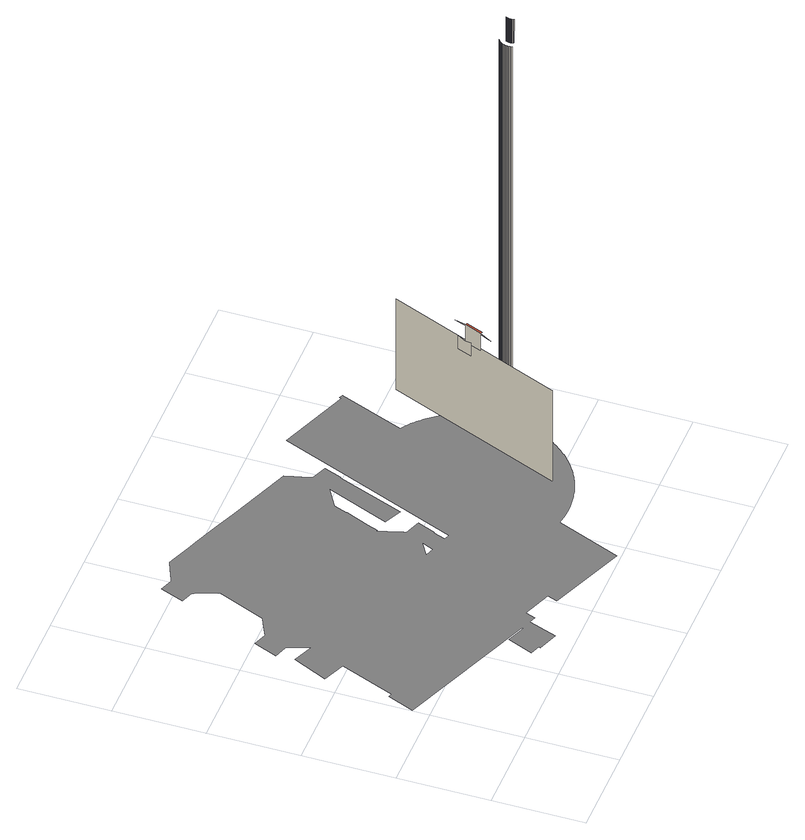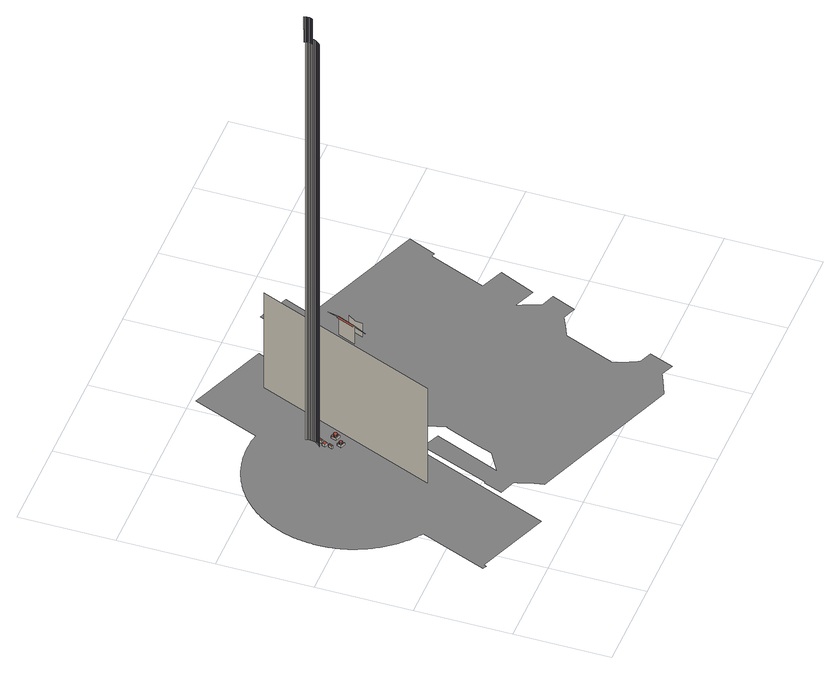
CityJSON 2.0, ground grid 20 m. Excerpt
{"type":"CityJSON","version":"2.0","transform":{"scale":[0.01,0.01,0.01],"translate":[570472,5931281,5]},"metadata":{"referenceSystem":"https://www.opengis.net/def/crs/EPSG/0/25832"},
"CityObjects":{
"building1":{"type":"Building","attributes":{"Grundfläche 2D":"4668.682245","Grundhöhe NN":"5.746"},"children":["building1-1","building1-2","building1-3","building1-4","building1-5","building1-6","building1-7"],"geometry":[{"type":"MultiSurface","lod":"3","boundaries":[[[0,1,2,3,4,5,6,7,8,9,10,11,12,13,14,15,16,17,18,19,20,21,22,23,24,25,26,27,28,29,30,31,32,33,34,35,36,37,38,39,40,41,42,43,44,45,46,47,48,49,50,51,52,53,54,55,56,57,58,59,60,61,62,63,64,65,66,67,68,69,70,71,72,73,74,75,76,77,78,79,80,81,82,83,84,85,86,87,88,89,90,91,92,93,94,95,96,97,98,99,100,101,102,103,104,105,106,107,108,109,110,111,112,113,114,115,116,117,118,119,120,121,122,123,124,125,126,127,128,129,130,131,132,133,134,135,136,137,138,139,140,141,142,143,144,145,146,147,148,149,150,151,152,153,154,155,156,157,158,159,160,161,162,163,164,165,166,167,168,169,170,171,172,173,174,175,176,177,178,179,180,181,182,183,184,185,186,187,188,189,190,191,192,193,194,195,196,197,198,199,200,201,202,203,204,205,206,207,208,209],[210,211,212]],[[213,214,215,216,217]],[[218,219,220,221,222,223,224,225,226,227,228,229]],[[230,231,232,233,234,235,236,237]],[[234,233,238,239]],[[240,241,242,243]],[[244,245,241,240]],[[246,247,245,244]],[[248,249,247,246]],[[250,251,249,248]],[[252,253,251,250]],[[254,255,253,252]],[[256,257,255,254]],[[258,259,257,256]],[[260,259,258,261]],[[262,263,260,261]],[[264,265,263,262]],[[266,267,265,264]],[[268,269,267,266]],[[270,271,269,268]],[[272,273,271,270]],[[274,275,276,277]],[[275,278,279,276]],[[280,274,277,281]],[[278,282,283,279]],[[284,280,281,285]],[[282,286,287,283]],[[288,287,286]],[[286,289,290,288]],[[289,291,292,290]],[[291,293,294,292]],[[295,296,273,272]],[[293,297,298,294]],[[297,299,300,298]],[[299,301,302,300]],[[303,304,296,295]],[[301,305,306,302]],[[305,307,308,306]],[[309,310,304,303]],[[311,308,307]],[[307,312,313,311]],[[314,315,310,309]],[[312,316,317,313]],[[318,319,315,314]],[[320,321,319,318]],[[322,323,321,320]]],"semantics":{"surfaces":[{"type":"GroundSurface"},{"type":"WallSurface"},{"type":"RoofSurface"}],"values":[0,1,1,1,2,1,1,1,1,1,1,1,1,1,1,1,1,1,1,1,1,1,1,1,1,1,1,1,1,1,1,1,1,1,1,1,1,1,1,1,1,1,1,1,1,1]}}]},
"building1-1":{"type":"BuildingInstallation","parents":["building1"],"geometry":[{"type":"MultiSurface","lod":"3","boundaries":[[[324,325,326,327,328,329,330,331,332,333,334,335,336,337,338,339,340,341,342,343,344,345,346,347,348,349,350,351,352,353,354,355,356,357,358,359,360,361,362,363,364,365,366,367,368,369,370,371]],[[336,335,372,373]],[[337,336,373,374]],[[338,337,374,375]],[[339,338,375,376]],[[340,339,376,377]],[[329,328,378,379]],[[366,365,380,381]],[[367,366,381,382]],[[368,367,382,383]],[[369,368,383,384]],[[370,369,384,385]],[[371,370,385,386]],[[324,371,386,387]],[[325,324,387,388]],[[326,325,388,389]],[[327,326,389,390]],[[328,327,390,378]],[[359,358,391,392]],[[360,359,392,393]],[[361,360,393,394]],[[362,361,394,395]],[[363,362,395,396]],[[364,363,396,397]],[[365,364,397,380]],[[330,329,379,398]],[[331,330,398,399]],[[332,331,399,400]],[[333,332,400,401]],[[334,333,401,402]],[[335,334,402,372]],[[341,340,377,403]],[[342,341,403,404]],[[343,342,404,405]],[[344,343,405,406]],[[345,344,406,407]],[[346,345,407,408]],[[347,346,408,409]],[[348,347,409,410]],[[349,348,410,411]],[[350,349,411,412]],[[351,350,412,413]],[[352,351,413,414]],[[353,352,414,415]],[[354,353,415,416]],[[355,354,416,417]],[[356,355,417,418]],[[357,356,418,419]],[[358,357,419,391]]],"semantics":{"surfaces":[{"type":"RoofSurface"},{"type":"WallSurface"}],"values":[0,1,1,1,1,1,1,1,1,1,1,1,1,1,1,1,1,1,1,1,1,1,1,1,1,1,1,1,1,1,1,1,1,1,1,1,1,1,1,1,1,1,1,1,1,1,1,1,1]}}]},
"building1-2":{"type":"BuildingInstallation","parents":["building1"],"geometry":[{"type":"MultiSurface","lod":"3","boundaries":[[[420,421,422,423,424],[372,402,401,400,399,398,379,378,390,389,388,387,386,385,384,383,382,381,380,397,396,395,394,393,392,391,419,418,417,416,415,414,413,412,411,410,409,408,407,406,405,404,403,377,376,375,374,373]],[[425,426,420,424]],[[426,427,428,422,421,420]],[[428,429,423,422]],[[429,425,424,423]]],"semantics":{"surfaces":[{"type":"RoofSurface"},{"type":"WallSurface"}],"values":[0,1,1,1,1]}}]},
"building1-3":{"type":"BuildingInstallation","parents":["building1"],"geometry":[{"type":"MultiSurface","lod":"3","boundaries":[[[430,431,432,433,434]],[[435,432,431,430,436,437]],[[438,436,430,434]],[[435,439,433,432]],[[434,433,439,438]]],"semantics":{"surfaces":[{"type":"RoofSurface"},{"type":"WallSurface"}],"values":[0,1,1,1,1]}}]},
"building1-4":{"type":"BuildingInstallation","parents":["building1"],"geometry":[{"type":"MultiSurface","lod":"3","boundaries":[[[440,441,442,443,444,445],[446,447,448,449,450,451,452,453,454,455,456,457,458,459,460,461,462,463,464,465,466,467,468,469,470,471,472,473,474,475,476,477,478,479,480,481,482,483,484,485,486,487,488,489,490,491,492,493,494,495,496,497,498,499,500,501,502,503,504,505,506,507,508,509,510,511,512,513,514,515,516,517,518,519,520,521,522,523,524,525,526,527,528,529,530,531]],[[532,533,534,444,443,442]],[[534,535,445,444]],[[536,440,445,535]],[[536,537,532,442,441,440]]],"semantics":{"surfaces":[{"type":"RoofSurface"},{"type":"WallSurface"}],"values":[0,1,1,1,1]}}]},
"building1-5":{"type":"BuildingInstallation","parents":["building1"],"geometry":[{"type":"MultiSurface","lod":"3","boundaries":[[[538,539,540,541,542,543,544,545,546,547,548,549,550,551,552,553,554,555,556,557,558,559,560,561,562,563,564,565,566,567,568,569,570,571,572,573,574,575,576,577,578,579,580,581,582,583,584,585,586,587,588,589,590,591,592,593,594,595,596,597,598,599,600,601,602,603,604,605,606,607,608,609,610,611,612,613,614,615,616,617,618,619,620,621,622]],[[589,588,472,471]],[[590,589,471,470]],[[591,590,470,469]],[[592,591,469,468]],[[466,594,593,592,468,467]],[[595,594,466,465]],[[596,595,465,464]],[[462,598,597,596,464,463]],[[599,598,462,461]],[[599,461,460]],[[599,460,600]],[[460,459,600]],[[611,610,449,448]],[[613,612,447,446]],[[614,613,446,531]],[[615,614,531,530]],[[616,615,530,529]],[[617,616,529,528]],[[618,617,528,527]],[[619,618,527,526]],[[620,619,526,525]],[[601,600,459,458]],[[602,601,458,457]],[[603,602,457,456]],[[604,603,456,455]],[[605,604,455,454]],[[606,605,454,453]],[[607,606,453,452]],[[608,607,452,451]],[[609,608,451,450]],[[610,609,450,449]],[[612,611,448,447]],[[546,545,515,514]],[[547,546,514,513]],[[548,547,513,512]],[[510,550,549,548,512,511]],[[551,550,510,509]],[[552,551,509,508]],[[553,552,508,507]],[[554,553,507,506]],[[504,556,555,554,506,505]],[[557,556,504,503]],[[558,557,503,502]],[[559,558,502,501]],[[560,559,501,500]],[[561,560,500,499]],[[562,561,499,498]],[[563,562,498,497]],[[564,563,497,496]],[[494,566,565,564,496,495]],[[492,568,567,566,494,493]],[[569,568,492,491]],[[570,569,491,490]],[[571,570,490,489]],[[572,571,489,488]],[[573,572,488,487]],[[574,573,487,486]],[[575,574,486,485]],[[576,575,485,484]],[[482,578,577,576,484,483]],[[579,578,482,481]],[[580,579,481,480]],[[478,582,581,580,480,479]],[[583,582,478,477]],[[584,583,477,476]],[[585,584,476,475]],[[586,585,475,474]],[[472,588,587,586,474,473]],[[621,620,525,524]],[[622,621,524,523]],[[538,622,523,522]],[[539,538,522,521]],[[540,539,521,520]],[[518,542,541,540,520,519]],[[516,544,543,542,518,517]],[[545,544,516,515]]],"semantics":{"surfaces":[{"type":"RoofSurface"},{"type":"WallSurface"}],"values":[0,1,1,1,1,1,1,1,1,1,1,1,1,1,1,1,1,1,1,1,1,1,1,1,1,1,1,1,1,1,1,1,1,1,1,1,1,1,1,1,1,1,1,1,1,1,1,1,1,1,1,1,1,1,1,1,1,1,1,1,1,1,1,1,1,1,1,1,1,1,1,1,1,1,1,1,1]}}]},
"building1-6":{"type":"BuildingInstallation","parents":["building1"],"geometry":[{"type":"MultiSurface","lod":"3","boundaries":[[[623,624,625,626]],[[625,624,627,628]],[[626,625,628,629]],[[623,626,629,630]],[[624,623,630,627]]],"semantics":{"surfaces":[{"type":"RoofSurface"},{"type":"WallSurface"}],"values":[0,1,1,1,1]}}]},
"building1-7":{"type":"BuildingInstallation","parents":["building1"],"geometry":[{"type":"MultiSurface","lod":"3","boundaries":[[[631,632,633,634,635]],[[636,637,633,632]],[[637,638,634,633]],[[639,640,636,632,631,635]],[[638,639,635,634]]],"semantics":{"surfaces":[{"type":"RoofSurface"},{"type":"WallSurface"}],"values":[0,1,1,1,1]}}]}
},
"vertices":[
[3309,8117,75],[3770,7933,75],[3929,7869,75],[4383,7686,75],[5625,7194,75],[5747,7145,75],[5746,7142,75],[5763,7139,75],[5812,6951,75],[5896,6638,75],[5912,6572,75],[6253,6438,75],[6106,6045,75],[6085,6053,75],[5526,4593,75],[5147,4767,75],[5706,6151,75],[5425,5982,75],[5258,5883,75],[5145,5586,75],[5158,5582,75],[4949,5079,75],[4855,4841,75],[4829,4850,75],[4891,4651,75],[4982,4331,75],[4996,4276,75],[5335,4140,75],[5184,3749,75],[5168,3756,75],[5067,3493,75],[5191,3446,75],[6226,6034,75],[6786,7439,75],[8328,6825,75],[8350,6877,75],[8351,6877,75],[8428,6842,75],[7870,5438,75],[7906,5414,75],[7942,5389,75],[7977,5364,75],[8012,5337,75],[8046,5310,75],[8081,5282,75],[8115,5252,75],[8148,5222,75],[8181,5192,75],[8214,5160,75],[8246,5127,75],[8277,5094,75],[8308,5060,75],[8338,5025,75],[8368,4989,75],[8397,4952,75],[8425,4915,75],[8453,4877,75],[8480,4838,75],[8506,4799,75],[8531,4758,75],[8556,4718,75],[8580,4676,75],[8602,4634,75],[8624,4591,75],[8645,4548,75],[8665,4504,75],[8684,4460,75],[8702,4415,75],[8719,4370,75],[8735,4325,75],[8750,4279,75],[8765,4233,75],[8778,4186,75],[8789,4139,75],[8800,4092,75],[8810,4045,75],[8819,3998,75],[8827,3950,75],[8833,3903,75],[8839,3855,75],[8843,3808,75],[8847,3760,75],[8849,3713,75],[8851,3666,75],[8851,3618,75],[8850,3571,75],[8848,3525,75],[8846,3478,75],[8842,3432,75],[8837,3385,75],[8832,3340,75],[8825,3294,75],[8818,3249,75],[8809,3205,75],[8800,3160,75],[8790,3117,75],[8779,3073,75],[8767,3030,75],[8754,2988,75],[8741,2946,75],[8727,2905,75],[8712,2865,75],[8696,2825,75],[8680,2785,75],[8663,2745,75],[8644,2706,75],[8625,2666,75],[8605,2627,75],[8584,2588,75],[8563,2549,75],[8540,2510,75],[8516,2472,75],[8491,2433,75],[8466,2396,75],[8439,2358,75],[8412,2321,75],[8383,2285,75],[8354,2249,75],[8324,2213,75],[8293,2178,75],[8261,2143,75],[8228,2109,75],[8194,2076,75],[8160,2043,75],[8125,2011,75],[8089,1980,75],[8052,1949,75],[8014,1919,75],[7976,1890,75],[7937,1862,75],[7897,1835,75],[7857,1808,75],[7816,1783,75],[7775,1758,75],[7733,1734,75],[7690,1712,75],[7647,1690,75],[7604,1669,75],[7559,1649,75],[7515,1630,75],[7471,1612,75],[7426,1595,75],[7380,1579,75],[7335,1564,75],[7289,1551,75],[7243,1538,75],[7197,1526,75],[7151,1516,75],[7105,1506,75],[7058,1498,75],[7012,1490,75],[6966,1484,75],[6920,1478,75],[6874,1474,75],[6828,1470,75],[6782,1468,75],[6736,1467,75],[6691,1466,75],[6646,1466,75],[6601,1468,75],[6556,1470,75],[6512,1473,75],[6468,1477,75],[6424,1482,75],[6381,1488,75],[6338,1495,75],[6296,1502,75],[5735,98,75],[4060,767,75],[4151,988,75],[3527,1239,75],[3437,1014,75],[3301,1068,75],[3072,448,75],[2632,614,75],[2646,651,75],[2436,733,75],[2659,1289,75],[2883,1192,75],[3063,1127,75],[3076,1158,75],[20,2376,75],[254,2960,75],[330,2930,75],[341,2925,75],[820,4130,75],[819,4131,75],[332,4335,75],[678,5092,75],[1129,4905,75],[1076,5027,75],[936,5384,75],[654,5487,75],[865,6000,75],[1153,5887,75],[1475,6043,75],[1614,6103,75],[2051,7161,75],[2051,7162,75],[1991,7336,75],[1866,7633,75],[1846,7675,75],[1577,7782,75],[1776,8297,75],[2048,8187,75],[2111,8213,75],[2394,8338,75],[2572,8413,75],[2698,8362,75],[3151,8180,75],[4687,3613,75],[4790,3855,75],[4503,3676,75],[6612,3488,3992],[6612,3488,3646],[6734,3806,3646],[6734,3806,3992],[6669,3637,3948],[7704,5441,1243],[7704,5442,1243],[7711,5461,1243],[7711,5461,3646],[7704,5442,3646],[7704,5441,3646],[6174,1622,3646],[6174,1620,3646],[6172,1617,3646],[6172,1617,1243],[6174,1620,1243],[6174,1622,1243],[6822,3360,3646],[6822,3360,4081],[6718,3101,4058],[6822,3360,4104],[6971,3733,4104],[7072,3987,4059],[6971,3733,4081],[6971,3733,3646],[6863,3341,4104],[7013,3717,4104],[7304,2879,11460],[7304,2879,1243],[7308,2864,1243],[7308,2864,11460],[7301,2895,11460],[7301,2895,1243],[7299,2911,11460],[7299,2911,1243],[7297,2928,11460],[7297,2928,1243],[7297,2945,11460],[7297,2945,1243],[7297,2962,11460],[7297,2962,1243],[7299,2979,11460],[7299,2979,1243],[7302,2996,11460],[7302,2996,1243],[7305,3013,11460],[7305,3013,1243],[7310,3030,1243],[7310,3030,11460],[7316,3047,11460],[7316,3047,1243],[7322,3063,11460],[7322,3063,1243],[7330,3079,11460],[7330,3079,1243],[7339,3094,11460],[7339,3094,1243],[7348,3108,11460],[7348,3108,1243],[7358,3122,11460],[7358,3122,1243],[7423,2889,12091],[7420,2898,12091],[7420,2898,11460],[7423,2889,11460],[7417,2908,12091],[7417,2908,11460],[7426,2879,12091],[7426,2879,11460],[7415,2918,12091],[7415,2918,11460],[7431,2869,12091],[7431,2870,11460],[7414,2929,12091],[7414,2929,11460],[7413,2930,11460],[7413,2940,12091],[7413,2940,11460],[7412,2952,12091],[7412,2952,11460],[7413,2963,12091],[7413,2963,11460],[7369,3136,11460],[7369,3136,1243],[7414,2975,12091],[7414,2975,11460],[7416,2987,12091],[7416,2987,11460],[7419,2999,12091],[7419,2999,11460],[7381,3148,11460],[7381,3148,1243],[7423,3011,12091],[7423,3011,11460],[7428,3023,12091],[7428,3023,11460],[7393,3159,11460],[7393,3159,1243],[7428,3024,11460],[7433,3035,12091],[7433,3035,11460],[7405,3170,11460],[7405,3170,1243],[7440,3046,12091],[7440,3046,11460],[7406,3170,11460],[7406,3170,1243],[7418,3180,11460],[7418,3180,1243],[7431,3189,11460],[7431,3189,1243],
[7077,3422,1334],[7072,3422,1334],[7067,3422,1334],[7062,3421,1334],[7058,3420,1334],[7054,3418,1334],[7049,3416,1334],[7045,3413,1334],[7041,3409,1334],[7038,3405,1334],[7035,3400,1334],[7032,3395,1334],[7031,3389,1334],[7030,3383,1334],[7030,3378,1334],[7031,3372,1334],[7032,3367,1334],[7035,3362,1334],[7037,3358,1334],[7041,3354,1334],[7044,3350,1334],[7047,3348,1334],[7051,3345,1334],[7056,3343,1334],[7061,3341,1334],[7067,3340,1334],[7072,3340,1334],[7078,3341,1334],[7084,3342,1334],[7089,3345,1334],[7094,3348,1334],[7099,3351,1334],[7103,3355,1334],[7106,3360,1334],[7108,3364,1334],[7110,3369,1334],[7111,3373,1334],[7112,3378,1334],[7112,3382,1334],[7111,3388,1334],[7110,3393,1334],[7108,3398,1334],[7106,3403,1334],[7102,3408,1334],[7098,3412,1334],[7093,3416,1334],[7088,3418,1334],[7083,3420,1334],[7032,3395,1297],[7031,3389,1297],[7030,3383,1297],[7030,3378,1297],[7031,3372,1297],[7032,3367,1297],[7058,3420,1297],[7054,3418,1297],[7108,3398,1297],[7106,3403,1297],[7102,3408,1297],[7098,3412,1297],[7093,3416,1297],[7088,3418,1297],[7083,3420,1297],[7077,3422,1297],[7072,3422,1297],[7067,3422,1297],[7062,3421,1297],[7108,3364,1297],[7110,3369,1297],[7111,3373,1297],[7112,3378,1297],[7112,3382,1297],[7111,3388,1297],[7110,3393,1297],[7049,3416,1297],[7045,3413,1297],[7041,3409,1297],[7038,3405,1297],[7035,3400,1297],[7035,3362,1297],[7037,3358,1297],[7041,3354,1297],[7044,3350,1297],[7047,3348,1297],[7051,3345,1297],[7056,3343,1297],[7061,3341,1297],[7067,3340,1297],[7072,3340,1297],[7078,3341,1297],[7084,3342,1297],[7089,3345,1297],[7094,3348,1297],[7099,3351,1297],[7103,3355,1297],[7106,3360,1297],
[7152,3416,1297],[7055,3453,1297],[7042,3458,1297],[7000,3348,1297],[7110,3306,1297],[7110,3306,1243],[7152,3416,1243],[7055,3453,1243],[7042,3458,1243],[7000,3348,1243],
[7290,3122,1316],[7294,3132,1316],[7324,3201,1316],[7296,3213,1316],[7262,3134,1316],[7324,3201,1243],[7290,3122,1243],[7294,3132,1243],[7262,3134,1243],[7296,3213,1243],
[7182,3526,1297],[7266,3493,1297],[7276,3489,1297],[7305,3561,1297],[7313,3583,1297],[7219,3621,1297],[7283,3570,1297],[7284,3568,1297],[7285,3566,1297],[7286,3564,1297],[7286,3561,1297],[7287,3559,1297],[7287,3557,1297],[7287,3555,1297],[7287,3554,1297],[7287,3551,1297],[7287,3547,1297],[7286,3543,1297],[7285,3540,1297],[7284,3539,1297],[7284,3538,1297],[7283,3537,1297],[7282,3535,1297],[7281,3534,1297],[7280,3532,1297],[7278,3530,1297],[7277,3528,1297],[7275,3527,1297],[7273,3525,1297],[7270,3524,1297],[7269,3522,1297],[7265,3521,1297],[7264,3520,1297],[7263,3520,1297],[7259,3519,1297],[7257,3519,1297],[7254,3518,1297],[7252,3518,1297],[7249,3519,1297],[7247,3519,1297],[7245,3519,1297],[7242,3520,1297],[7240,3521,1297],[7239,3521,1297],[7236,3522,1297],[7235,3523,1297],[7233,3525,1297],[7230,3527,1297],[7227,3529,1297],[7225,3532,1297],[7224,3533,1297],[7223,3535,1297],[7222,3536,1297],[7221,3538,1297],[7220,3541,1297],[7219,3542,1297],[7219,3545,1297],[7218,3547,1297],[7218,3550,1297],[7218,3553,1297],[7218,3555,1297],[7218,3559,1297],[7218,3561,1297],[7219,3565,1297],[7221,3569,1297],[7223,3571,1297],[7224,3573,1297],[7226,3575,1297],[7227,3577,1297],[7229,3579,1297],[7230,3580,1297],[7232,3581,1297],[7233,3583,1297],[7234,3583,1297],[7237,3585,1297],[7241,3586,1297],[7244,3587,1297],[7247,3588,1297],[7248,3588,1297],[7251,3588,1297],[7253,3588,1297],[7255,3588,1297],[7257,3588,1297],[7259,3587,1297],[7262,3587,1297],[7267,3585,1297],[7269,3584,1297],[7271,3583,1297],[7275,3580,1297],[7276,3579,1297],[7279,3576,1297],[7282,3572,1297],[7276,3489,1243],[7305,3561,1243],[7313,3583,1243],[7219,3621,1243],[7182,3526,1243],[7266,3493,1243],
[7257,3588,1334],[7255,3588,1334],[7253,3588,1334],[7251,3588,1334],[7248,3588,1334],[7247,3588,1334],[7244,3587,1334],[7241,3586,1334],[7237,3585,1334],[7234,3583,1334],[7233,3583,1334],[7232,3581,1334],[7230,3580,1334],[7229,3579,1334],[7227,3577,1334],[7226,3575,1334],[7224,3573,1334],[7223,3571,1334],[7221,3569,1334],[7219,3565,1334],[7218,3561,1334],[7218,3559,1334],[7218,3555,1334],[7218,3553,1334],[7218,3550,1334],[7218,3547,1334],[7219,3545,1334],[7219,3542,1334],[7220,3541,1334],[7221,3538,1334],[7222,3536,1334],[7223,3535,1334],[7224,3533,1334],[7225,3532,1334],[7227,3529,1334],[7230,3527,1334],[7233,3525,1334],[7235,3523,1334],[7236,3522,1334],[7239,3521,1334],[7240,3521,1334],[7242,3520,1334],[7245,3519,1334],[7247,3519,1334],[7249,3519,1334],[7252,3518,1334],[7254,3518,1334],[7257,3519,1334],[7259,3519,1334],[7263,3520,1334],[7264,3520,1334],[7265,3521,1334],[7269,3522,1334],[7270,3524,1334],[7273,3525,1334],[7275,3527,1334],[7277,3528,1334],[7278,3530,1334],[7280,3532,1334],[7281,3534,1334],[7282,3535,1334],[7283,3537,1334],[7284,3539,1334],[7285,3540,1334],[7286,3543,1334],[7287,3547,1334],[7287,3551,1334],[7287,3554,1334],[7287,3555,1334],[7287,3557,1334],[7287,3559,1334],[7286,3561,1334],[7286,3564,1334],[7285,3566,1334],[7284,3568,1334],[7283,3570,1334],[7282,3572,1334],[7279,3576,1334],[7276,3579,1334],[7275,3580,1334],[7271,3583,1334],[7269,3584,1334],[7267,3585,1334],[7262,3587,1334],[7259,3587,1334],
[7332,3312,1304],[7303,3246,1304],[7369,3218,1305],[7397,3283,1305],[7303,3246,1243],[7369,3218,1243],[7397,3283,1243],[7332,3312,1243],
[7352,3359,1316],[7377,3349,1316],[7410,3428,1316],[7381,3440,1316],[7348,3361,1316],[7377,3349,1243],[7410,3428,1243],[7381,3440,1243],[7348,3361,1243],[7352,3359,1243]
]}
